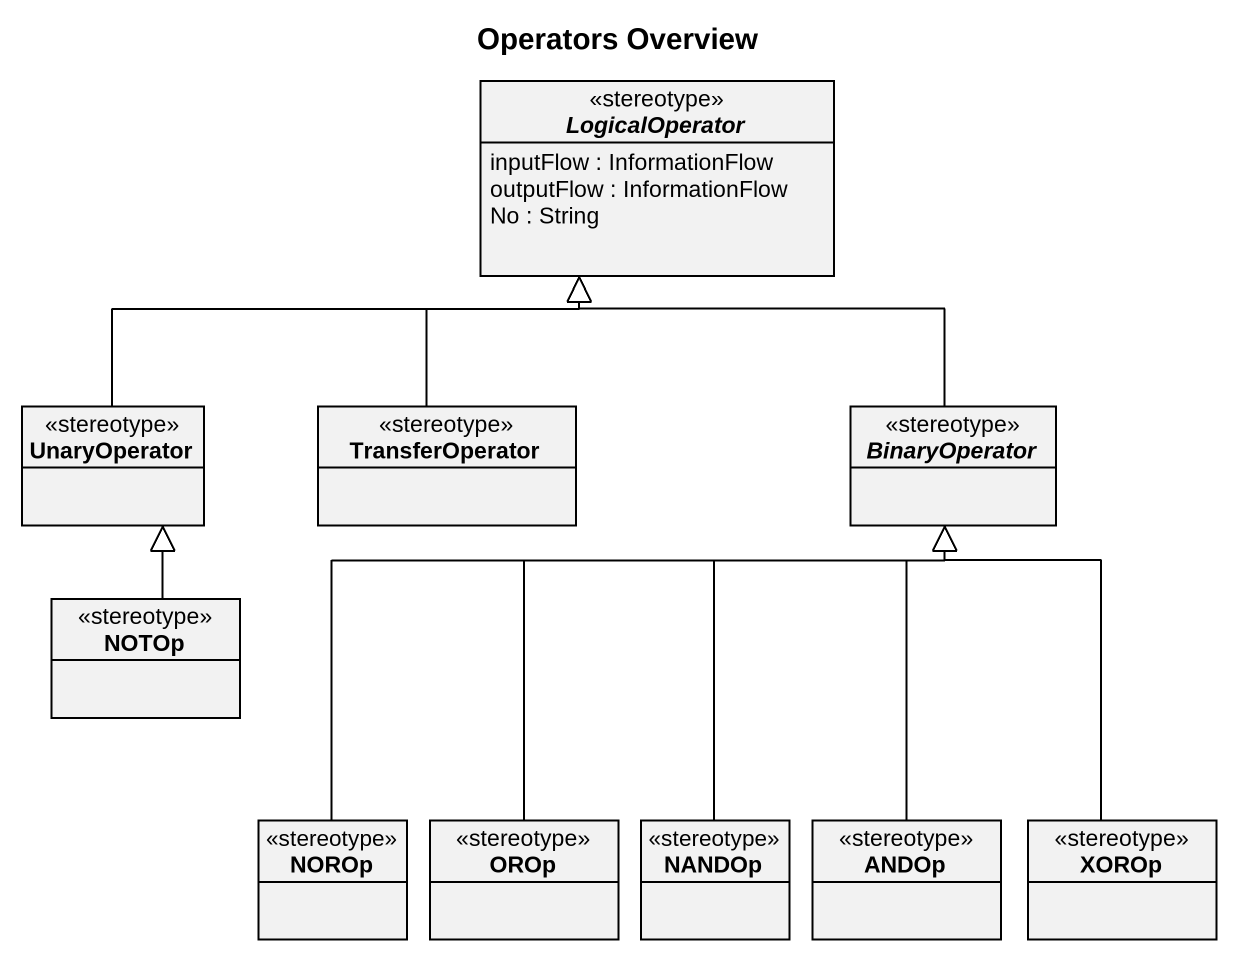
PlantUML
@startuml
title Operators Overview
hide circle
hide empty members
abstract class LogicalOperator <<stereotype>> {
  inputFlow : InformationFlow
  outputFlow : InformationFlow
  No : String
}
class UnaryOperator <<stereotype>>
class TransferOperator <<stereotype>>
abstract class BinaryOperator <<stereotype>>
class NOTOp <<stereotype>>
class NOROp <<stereotype>>
class OROp <<stereotype>>
class NANDOp <<stereotype>>
class ANDOp <<stereotype>>
class XOROp <<stereotype>>
UnaryOperator -right-|> LogicalOperator
TransferOperator -up-|> LogicalOperator
BinaryOperator -up-|> LogicalOperator
NOTOp -up-|> UnaryOperator
NOROp -up-|> BinaryOperator
OROp -up-|> BinaryOperator
NANDOp -up-|> BinaryOperator
ANDOp -up-|> BinaryOperator
XOROp -up-|> BinaryOperator
@enduml
